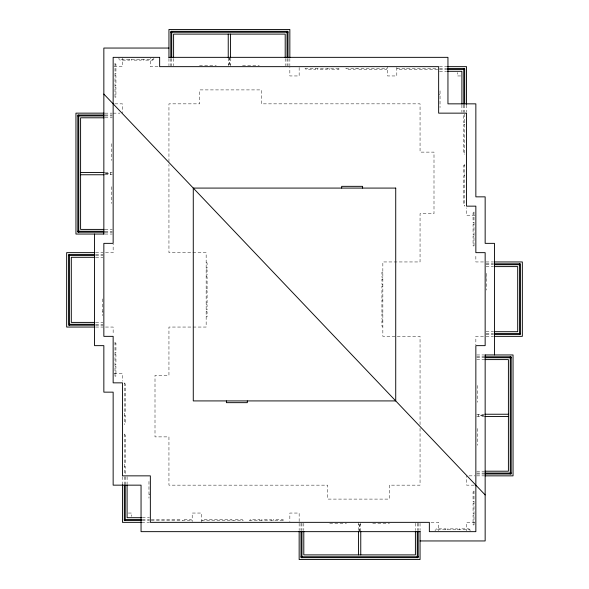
<?xml version="1.0" encoding="UTF-8"?>
<svg xmlns="http://www.w3.org/2000/svg" width="589" height="589" viewBox="0 0 589 589"><rect width="100%" height="100%" fill="white"/><g stroke="black" fill="none" stroke-linecap="round" stroke-linejoin="round"><path stroke-width="0.44" stroke-dasharray="2.94 2.21" d="M115.01 64.091L115.937 64.091L115.937 73.861L115.01 73.861M228.237 64.326L229.165 64.326L229.165 58.024M230.564 64.326L229.629 64.326L229.629 58.024M199.524 65.254L216.266 65.254M242.535 65.254L259.278 65.254M113.994 66.653L122.453 66.653L122.453 58.193M157.962 66.653L150.35 66.653L150.35 58.193M439.482 66.653L447.22 66.653M304.962 68.508L339.838 68.508M345.647 68.508L387.503 68.508M396.802 68.508L437.752 68.508M439.549 68.508L446.742 68.508M437.723 69.443L408.192 69.443L408.192 68.508M439.549 69.443L446.742 69.443M439.541 71.298L446.698 71.298M115.01 75.716L115.937 75.716L115.937 85.486L115.01 85.486M460.635 75.952L457.248 75.952L457.248 72.565M115.01 87.341L115.937 87.341L115.937 97.104L115.01 97.104M114.84 103.848L122.453 103.848L122.453 113.147M104.982 113.147L112.249 113.147M113.147 113.147L119.913 113.147M104.982 115.01L112.241 115.01M104.982 115.937L112.241 115.937M105.011 117.8L112.249 117.8M464.692 122.681L463.757 122.681L463.757 114.082M464.692 124.544L463.757 124.544L463.757 154.068L464.692 154.068M464.692 165.229L463.757 165.229L463.757 173.836L464.692 173.836M105.011 172.437L112.249 172.437M105.424 173.365L110.828 173.365L110.828 172.437M105.424 173.836L110.828 173.836L110.828 174.764M105.011 174.764L112.249 174.764M464.692 175.691L463.757 175.691L463.757 205.222L464.692 205.222M473.99 212.894L473.063 212.894L473.063 222.657L473.99 222.657M475.006 215.449L466.547 215.449L466.547 207.843M473.99 224.519L473.063 224.519L473.063 234.282L473.99 234.282M105.011 229.401L112.249 229.401M104.982 231.263L112.241 231.263M104.982 232.191L112.241 232.191M104.982 234.047L112.241 234.047M473.99 236.145L473.063 236.145L473.063 245.907L473.99 245.907M95.683 252.652L102.942 252.652M105.541 252.652L113.147 252.652L113.147 244.192M95.698 254.507L102.942 254.507M95.698 255.442L102.942 255.442M95.712 257.297L102.942 257.297M483.459 261.95L475.853 261.95L475.853 254.338M486.058 261.95L493.317 261.95M206.15 262.878L207.078 262.878L207.078 267.995L206.15 267.995M486.058 263.813L493.302 263.813M486.058 264.741L493.302 264.741M486.058 266.603L493.287 266.603M206.15 269.858L207.078 269.858L207.078 274.967L206.15 274.967M382.85 272.177L381.922 272.177L381.922 277.294L382.85 277.294M206.15 276.83L207.078 276.83L207.078 288.919L206.15 288.919M382.85 279.157L381.922 279.157L381.922 284.273L382.85 284.273M382.85 286.129L381.922 286.129L381.922 298.218L382.85 298.218M206.15 290.782L207.078 290.782L207.078 302.871L206.15 302.871M382.85 300.081L381.922 300.081L381.922 312.17L382.85 312.17M206.15 304.727L207.078 304.727L207.078 309.843L206.15 309.843M206.15 311.706L207.078 311.706L207.078 316.823L206.15 316.823M382.85 314.033L381.922 314.033L381.922 319.142L382.85 319.142M382.85 321.005L381.922 321.005L381.922 326.122L382.85 326.122M95.712 322.397L102.942 322.397M95.698 324.259L102.942 324.259M95.698 325.187L102.942 325.187M95.683 327.05L102.942 327.05M105.541 327.05L113.147 327.05L113.147 334.662M486.058 331.703L493.287 331.703M486.058 333.558L493.302 333.558M486.058 334.493L493.302 334.493M483.459 336.348L475.853 336.348L475.853 344.808M486.058 336.348L493.317 336.348M115.01 343.092L115.937 343.092L115.937 352.855L115.01 352.855M115.01 354.718L115.937 354.718L115.937 364.481L115.01 364.481M476.759 354.953L484.018 354.953M476.759 356.809L484.018 356.809M476.759 357.737L484.018 357.737M476.751 359.599L483.989 359.599M115.01 366.343L115.937 366.343L115.937 376.106L115.01 376.106M113.994 373.551L122.453 373.551L122.453 381.157M124.308 383.778L125.243 383.778L125.243 413.309L124.308 413.309M476.751 414.236L483.989 414.236M124.308 415.164L125.243 415.164L125.243 423.771L124.308 423.771M483.576 415.164L478.172 415.164L478.172 414.236M483.576 415.635L478.172 415.635L478.172 416.563M476.751 416.563L483.989 416.563M124.308 434.932L125.243 434.932L125.243 464.456L124.308 464.456M124.308 466.319L125.243 466.319L125.243 474.918M476.751 471.2L483.989 471.2M476.759 473.063L484.018 473.063M476.759 473.99L484.018 473.99M469.087 475.853L475.006 475.853M476.751 475.853L484.018 475.853M474.16 485.152L466.547 485.152L466.547 475.853M473.99 491.896L473.063 491.896L473.063 501.659L473.99 501.659M473.99 503.514L473.063 503.514L473.063 513.284L473.99 513.284M128.365 513.048L131.752 513.048L131.752 516.435M473.99 515.139L473.063 515.139L473.063 524.909L473.99 524.909M142.302 517.702L149.459 517.702M142.258 519.557L149.451 519.557M151.277 519.557L180.808 519.557L180.808 520.492M142.258 520.492L149.451 520.492M151.248 520.492L192.198 520.492M201.497 520.492L243.353 520.492M249.162 520.492L284.038 520.492M141.78 522.347L149.518 522.347M431.038 522.347L438.65 522.347L438.65 530.807M475.006 522.347L466.547 522.347L466.547 530.807M329.722 523.746L346.465 523.746M372.734 523.746L389.476 523.746M358.436 524.674L359.371 524.674L359.371 530.976M360.762 524.674L359.835 524.674L359.835 530.976M486.543 273.34L486.543 290.082M486.08 276.594L486.08 277.529M477.245 385.523L477.245 402.265M477.245 428.534L477.245 445.277M473.99 211.959L473.99 246.835M473.99 490.961L473.99 525.837M470.037 531.028L470.037 529.791L435.161 529.791L435.161 531.028M469.109 529.791L469.109 528.863L459.339 528.863L459.339 529.791M466.547 104.945L466.547 112.241M464.692 104.938L464.692 112.241M464.692 114.023L464.692 155.003M464.692 164.302L464.692 206.15M463.757 104.938L463.757 112.241M461.901 104.96L461.901 112.241M457.484 529.791L457.484 528.863L447.721 528.863L447.721 529.791M445.858 529.791L445.858 528.863L436.096 528.863L436.096 529.791M440.042 90.831L440.042 107.573M439.578 94.085L439.578 95.013M420.053 424.647L420.053 336.348L382.85 336.348L382.85 261.95L420.053 261.95L420.053 213.682L433.997 213.682L433.997 152.117L420.053 152.117L420.053 103.848L261.347 103.848L261.347 89.903L199.759 89.903L199.759 103.848L168.947 103.848L168.947 162.512M420.053 428.321L420.053 485.152L389.241 485.152L389.241 499.097L327.653 499.097L327.653 485.152L168.947 485.152L168.947 436.883L155.003 436.883L155.003 375.318L168.947 375.318L168.947 327.05L206.15 327.05L206.15 252.652L168.947 252.652L168.947 164.353M420.053 523.26L420.053 530.512M418.19 523.253L418.19 530.52M417.262 523.253L417.262 530.52M415.4 523.253L415.4 530.49M406.329 68.508L406.329 69.443L397.73 69.443L397.73 68.508M396.802 67.492L396.802 75.952L387.503 75.952L387.503 66.653M386.568 68.508L386.568 69.443L357.044 69.443L357.044 68.508M360.762 523.253L360.762 530.976M358.436 522.347L358.436 530.976M355.182 68.508L355.182 69.443L346.582 69.443L346.582 68.508M338.911 68.508L338.911 69.443L329.141 69.443L329.141 68.508M327.285 68.508L327.285 69.443L317.515 69.443L317.515 68.508M315.66 68.508L315.66 69.443L305.89 69.443L305.89 68.508M303.799 523.253L303.799 530.49M301.943 523.253L301.943 530.52M301.008 523.253L301.008 530.52M299.153 67.492L299.153 75.952L289.847 75.952L289.847 67.492M299.153 521.508L299.153 513.048L289.847 513.048L289.847 521.508M299.153 523.253L299.153 530.512M289.847 58.488L289.847 65.747M287.992 58.48L287.992 65.747M287.057 58.48L287.057 65.747M285.201 58.51L285.201 65.747M283.11 520.492L283.11 519.557L273.34 519.557L273.34 520.492M271.485 520.492L271.485 519.557L261.715 519.557L261.715 520.492M259.859 520.492L259.859 519.557L250.089 519.557L250.089 520.492M242.418 520.492L242.418 519.557L233.818 519.557L233.818 520.492M231.956 520.492L231.956 519.557L202.432 519.557L202.432 520.492M230.564 58.024L230.564 66.653M228.237 58.024L228.237 65.747M201.497 522.347L201.497 513.048L192.198 513.048L192.198 521.508M191.27 520.492L191.27 519.557L182.671 519.557L182.671 520.492M173.6 58.51L173.6 65.747M171.738 58.48L171.738 65.747M170.81 58.48L170.81 65.747M168.947 58.488L168.947 65.74M153.839 57.972L153.839 59.209L118.963 59.209L118.963 57.972M152.904 59.209L152.904 60.137L143.142 60.137L143.142 59.209M149.422 493.987L149.422 494.915M148.958 481.427L148.958 498.169M141.279 59.209L141.279 60.137L131.516 60.137L131.516 59.209M129.661 59.209L129.661 60.137L119.891 60.137L119.891 59.209M127.099 476.759L127.099 484.04M125.243 476.759L125.243 484.062M124.308 382.85L124.308 424.698M124.308 433.997L124.308 474.977M124.308 476.759L124.308 484.062M122.453 476.759L122.453 484.055M115.01 63.163L115.01 98.039M115.01 342.165L115.01 377.041M111.755 143.723L111.755 160.466M111.755 186.735L111.755 203.477M102.92 311.471L102.92 312.406M102.457 298.917L102.457 315.66"/><path stroke-width="0.88" d="M170.81 32.24L287.992 32.24M168.947 48.048L103.848 48.048L103.848 234.047M168.947 57.347L447.949 57.347L447.949 103.848L475.853 103.848L475.853 196.851L485.152 196.851L485.152 243.353L494.451 243.353L494.451 354.953M447.647 66.653L466.547 66.653L466.547 104.371M447.618 68.508L464.692 68.508L464.692 104.047M447.618 69.443L464.692 69.443M447.596 71.298L461.901 71.298L461.901 104.054M104.106 113.147L75.952 113.147L75.952 234.047L104.076 234.047M104.098 115.01L77.807 115.01L77.807 232.191L104.098 232.191M77.807 115.937L104.098 115.937M104.106 117.8L80.597 117.8L80.597 229.401L104.106 229.401M80.597 172.437L104.106 172.437M80.597 174.764L104.106 174.764M77.807 231.263L104.098 231.263M94.777 252.652L66.653 252.652L66.653 327.05L94.777 327.05M94.792 254.507L68.508 254.507L68.508 325.187L94.792 325.187M68.508 255.442L94.792 255.442M94.807 257.297L71.298 257.297L71.298 322.397L94.807 322.397M494.223 261.95L522.347 261.95L522.347 336.348L494.223 336.348M494.208 263.813L520.492 263.813L520.492 334.493L494.208 334.493M494.208 264.741L519.557 264.741M494.193 266.603L517.702 266.603L517.702 331.703L494.193 331.703M69.443 324.259L94.792 324.259M494.208 333.558L520.492 333.558M484.924 354.953L513.048 354.953L513.048 475.853L484.894 475.853M484.902 356.809L511.193 356.809L511.193 473.99L484.902 473.99M484.902 357.737L511.193 357.737M484.894 359.599L508.403 359.599L508.403 471.2L484.894 471.2M484.894 414.236L508.403 414.236M484.894 416.563L508.403 416.563M484.902 473.063L511.193 473.063M141.404 517.702L127.099 517.702L127.099 484.946M124.308 519.557L141.382 519.557M141.382 520.492L124.308 520.492L124.308 484.953M141.353 522.347L122.453 522.347L122.453 484.629M420.053 531.653L141.051 531.653L141.051 485.152L113.147 485.152L113.147 392.149L103.848 392.149L103.848 345.647L94.549 345.647L94.549 234.047M420.053 540.952L485.152 540.952L485.152 354.953M301.008 556.76L418.19 556.76M103.848 94.071L485.152 494.929M519.557 263.813L519.557 334.493M510.258 356.809L510.258 473.99M463.757 68.508L463.757 104.047M420.053 531.425L420.053 559.55L299.153 559.55L299.153 531.388M418.19 531.403L418.19 557.687L301.008 557.687L301.008 531.403M417.262 531.403L417.262 557.687M415.4 531.388L415.4 554.897L303.799 554.897L303.799 531.388M362.596 188.082L362.596 186.338L341.672 186.338L341.672 188.082M360.762 531.388L360.762 554.897M358.436 531.388L358.436 554.897M301.943 531.403L301.943 557.687M289.847 57.612L289.847 29.45L168.947 29.45L168.947 57.575M287.992 57.597L287.992 31.313L170.81 31.313L170.81 57.597M287.057 31.313L287.057 57.597M285.201 57.612L285.201 34.103L173.6 34.103L173.6 57.612M247.328 400.918L247.328 402.662L226.404 402.662L226.404 400.918M230.564 34.103L230.564 57.612M228.237 34.103L228.237 57.612M171.738 31.313L171.738 57.597M125.243 484.953L125.243 520.492M78.742 115.01L78.742 232.191M69.443 254.507L69.443 325.187M159.648 57.347L113.147 57.347L113.147 243.353L103.848 243.353L103.848 336.348L113.147 336.348L113.147 382.85L122.453 382.85L122.453 475.853L150.35 475.853L150.35 522.347L429.352 522.347L429.352 531.653L475.853 531.653L475.853 345.647L485.152 345.647L485.152 252.652L475.853 252.652L475.853 206.15L466.547 206.15L466.547 113.147L438.65 113.147L438.65 66.653L159.648 66.653L159.648 57.347M395.727 188.082L193.273 188.082L193.273 400.918L395.727 400.918L395.727 188.082"/></g></svg>
